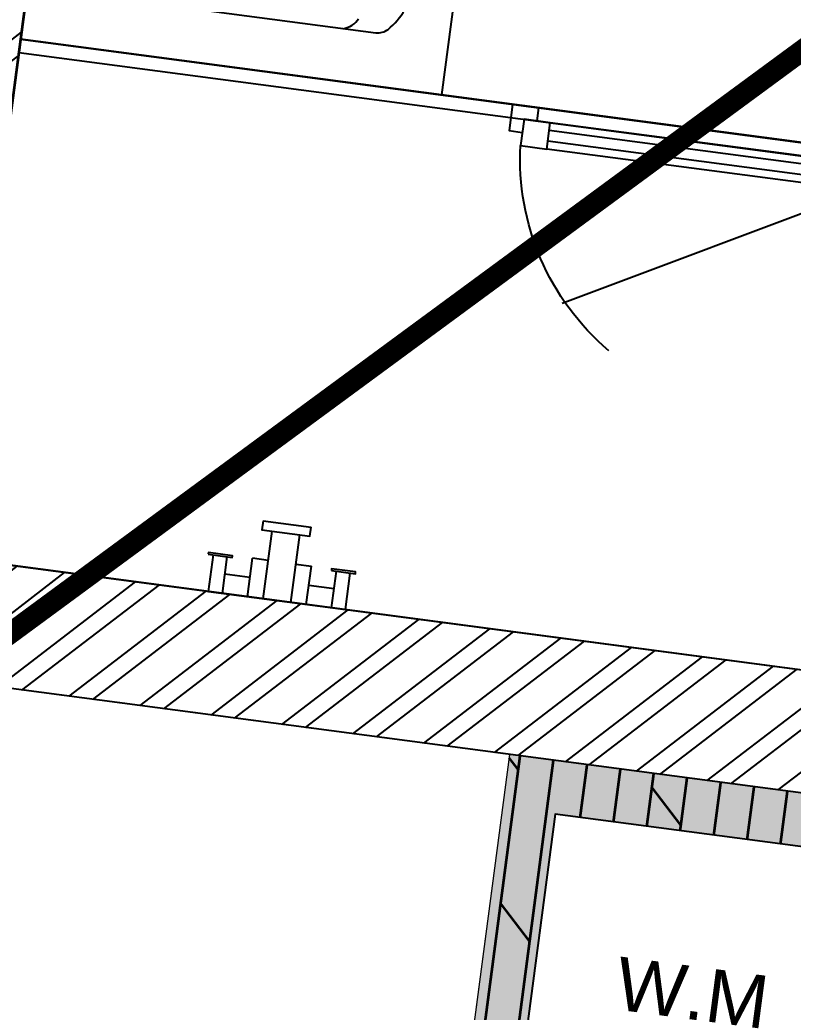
# Model space of a CAD drawing. Header units: millimetres. Extents: x -179928 to 528275, y -469666 to 511935.
# Drawn here: x 103447 to 104904, y 89452 to 91321 of the extents above; entities that cross this region are included whole.
import ezdxf

# ---------------------------------------------------------------- set-up
doc = ezdxf.new("R2010")
doc.units = ezdxf.units.MM
doc.set_wipeout_variables(frame=1)
doc.linetypes.add('DASHED', pattern=[0.75, 0.5, -0.25])
doc.linetypes.add('HIDDEN', pattern=[0])
for name, color, linetype in [('ad-Furniture', 8, 'Continuous'), ('ad-Glass Sectionline', 140, 'Continuous'), ('ad-Plinth', 8, 'Continuous'), ('ad-Primary Roof', 5, 'Continuous'), ('ad-Toilet fixtures', 8, 'Continuous'), ('ad-Verandah', 33, 'Continuous'), ('ad-Wall', 240, 'Continuous'), ('ad-Wall hatch', 8, 'Continuous')]:
    doc.layers.add(name, color=color, linetype=linetype)
doc.layers.add('ad-Landscape', color=94, linetype='Continuous', lineweight=35)
doc.styles.get("Standard").update_dxf_attribs({"font": 'arial.ttf'})

# ---------------------------------------------------------------- blocks, each defined once
blk = doc.blocks.new('zw$42B5')
at = {"layer": 'ad-Wall hatch', "transparency": 33554610}
h = blk.add_hatch(dxfattribs=at)
h.set_pattern_fill('ANSI32', color=256, scale=10)
h.set_pattern_definition([(45, (-1040635.14, 674820.02), (-67.351921, 67.351921), []), (45, (-1040590.24, 674820.02), (-67.351921, 67.351921), [])])
h.paths.add_polyline_path([(12120, 13620), (12120, 10220), (11890, 10220), (11890, 13390), (7240, 13390), (7240, 8645), (4245, 8645), (4245, 8875), (4445, 8875), (4445, 9370), (4560, 9370), (4560, 8760), (7010, 8760), (7010, 10500), (6360, 10500), (6360, 10615), (7010, 10615), (7010, 13390), (4560, 13390), (4560, 10615), (5560, 10615), (5560, 10500), (4445, 10500), (4445, 13390), (230, 13390), (230, 8875), (3345, 8875), (3345, 8645), (3060, 8645), (3060, 4745), (3345, 4745), (3345, 4515), (230, 4515), (230, 230), (4995, 230), (4995, 3130), (6060, 3130), (6060, 3015), (5110, 3015), (5110, 230), (8310, 230), (8310, 3015), (6860, 3015), (6860, 3130), (8310, 3130), (8310, 4630), (5110, 4630), (5110, 3930), (4995, 3930), (4995, 4515), (4245, 4515), (4245, 4745), (8540, 4745), (8540, 230), (9240, 230), (9240, 0), (0, 0), (0, 4745), (2830, 4745), (2830, 8645), (0, 8645), (0, 13620)])
at = {"layer": 'ad-Wall'}
blk.add_lwpolyline([(230, 230), (4995, 230), (4995, 3130), (6060, 3130), (6060, 3015), (5110, 3015), (5110, 230), (8310, 230), (8310, 3015), (6860, 3015), (6860, 3130), (8310, 3130), (8310, 4630), (5110, 4630), (5110, 3930), (4995, 3930), (4995, 4515), (4245, 4515), (4245, 4745), (8540, 4745), (8540, 230), (9240, 230), (9240, 0), (0, 0)], dxfattribs=at)
blk = doc.blocks.new('1625E_Roof Plan')
at = {"layer": 'ad-Primary Roof', "linetype": 'DASHED', "ltscale": 2, "const_width": 40}
blk.add_lwpolyline([(12570, -2645), (2380, -2645), (7475, 2255)], close=True, dxfattribs=at)
blk = doc.blocks.new('zw$3FE3')
blk.add_wipeout([(-300, -300), (-300, 300), (300, 300), (300, -300)])
at = {"layer": 'ad-Furniture'}
blk.add_lwpolyline([(-300, -300), (300, -300), (300, 300), (-300, 300)], close=True, dxfattribs=at)
at = {"layer": 'ad-Furniture', "insert": (0, 0), "char_height": 100, "width": 393.189, "attachment_point": 5, "bg_fill": 2}
blk.add_mtext('\\pxqc;W.M', dxfattribs=at)
blk = doc.blocks.new('3BHK+_A$0$ad_Shower')
for p, q in [((0, 130, 0), (-69.5, 130, 0)), ((0, -130), (0, 130)), ((0, 103.8, 0), (-69.5, 103.8, 0)), ((-36.4, 55.7, 0), (-36.4, 103.8, 0)), ((-145.8, -45.6), (-145.8, 45.6)), ((0, 55.7, 0), (-72.9, 55.7, 0)), ((-72.9, 26.2, 0), (-72.9, 55.7, 0)), ((0, 26.2, 0), (-128.2, 26.2, 0)), ((0, -26.2, 0), (-128.2, -26.2, 0)), ((-72.9, -26.2, 0), (-72.9, -56.1, 0)), ((0, -56.1, 0), (-72.9, -56.1, 0)), ((-36.4, -56.1, 0), (-36.4, -103.8, 0)), ((0, -103.8, 0), (-69.5, -103.8, 0)), ((0, -130, 0), (-69.5, -130, 0))]:
    blk.add_line(p, q)
blk.add_lwpolyline([(-69.5, 94.1), (-69.5, 139.7), (-72.9, 139.7), (-72.9, 94.1)], close=True)
at = {"elevation": 0}
blk.add_lwpolyline([(-145.8, -45.6), (-128.2, -45.6), (-128.2, 45.6), (-145.8, 45.6)], dxfattribs=at)
blk.add_lwpolyline([(-69.5, -139.7), (-69.5, -94.1), (-72.9, -94.1), (-72.9, -139.7)], close=True, dxfattribs=at)
blk = doc.blocks.new('$ZCDB_AUDIT_GENERATED_C85C')
at = {"color": 8}
for points in [[(675, 75), (141.8, 359.5)], [(625, 75), (75, 75)], [(50, 25), (50, 0), (0, 0), (0, 50), (25, 50)], [(675, 50), (700, 50), (700, 0), (650, 0), (650, 25)], [(625, 25), (75, 25)], [(700, 0), (0, 0)]]:
    blk.add_lwpolyline(points, dxfattribs=at)
for points in [[(75, 25), (25, 25), (25, 75), (75, 75)], [(675, 25), (625, 25), (625, 75), (675, 75)]]:
    blk.add_lwpolyline(points, close=True, dxfattribs=at)
at = {"color": 140}
for points in [[(625, 60), (75, 60)], [(625, 40), (75, 40)]]:
    blk.add_lwpolyline(points, dxfattribs=at)
at = {"color": 8, "linetype": 'HIDDEN'}
blk.add_arc((497.1, 38.3), 473.6, 122.8151, 175.5591, dxfattribs=at)
blk = doc.blocks.new('*U217127')
blk.add_blockref('$ZCDB_AUDIT_GENERATED_C85C', (0, 0))
blk = doc.blocks.new('zw$989B')
at = {"color": 0}
blk.add_line((1700, 138), (1700, 662), dxfattribs=at)
blk.add_lwpolyline([(0, 0), (0, 800), (1800, 800), (1800, 0)], close=True, dxfattribs=at)
for centre, radius, start, end in [((1603.673, 593.747), 125.298, 46.000099, 68.198591), ((1669.585, 662), 30.415, 0, 46.000099), ((1657.445, 586.304), 45.184, 19.644745, 62.452929)]:
    blk.add_arc(centre, radius, start, end, dxfattribs=at)
blk = doc.blocks.new('1625_East Villa')
at = {"transparency": 33554559}
h = blk.add_hatch(color=43, dxfattribs=at)
h.dxf.hatch_style = 1
h.paths.add_polyline_path([(13640, 4745), (12120, 4745), (12120, 0), (6200, 0), (6200, -2050), (13640, -2050)])
at = {"layer": 'ad-Landscape', "transparency": 33554687}
h = blk.add_hatch(dxfattribs=at)
h.set_pattern_fill('DOLMIT', color=44, scale=10, angle=90)
h.set_pattern_definition([(90, (-1084315.54, 674820.024), (-63.5, 5e-14), []), (135, (-1084315.54, 674820.02), (-126.999913, -126.999913), [89.80256, -179.605122])])
h.paths.add_polyline_path([(13640, 4745), (12120, 4745), (12120, 0), (6200, 0), (6200, -2050), (13640, -2050)])
at = {"layer": 'ad-Glass Sectionline'}
blk.add_lwpolyline([(8310, 1215), (5110, 1215), (5110, 1190), (8310, 1190)], close=True, dxfattribs=at)
at = {"layer": 'ad-Toilet fixtures'}
blk.add_lwpolyline([(6745, 230), (5110, 230), (5110, 1215), (6745, 1215)], close=True, dxfattribs=at)
at = {"layer": 'ad-Verandah', "lineweight": 9}
blk.add_lwpolyline([(13640, 4745), (12120, 4745), (12120, 0), (6200, 0), (6200, -2050), (13640, -2050)], close=True, dxfattribs=at)
at = {"xscale": -1, "rotation": 180}
blk.add_blockref('*U217127', (6045, 1215), dxfattribs=at)
at = {"layer": 'ad-Toilet fixtures', "rotation": 270}
for name, p in [('zw$989B', (5110, 3015)), ('3BHK+_A$0$ad_Shower', (5727.5, 230))]:
    blk.add_blockref(name, p, dxfattribs=at)
at = {"layer": 'ad-Furniture'}
blk.add_blockref('zw$3FE3', (6600, -400), dxfattribs=at)
at = {"layer": 'ad-Wall'}
blk.add_blockref('zw$42B5', (0, 0), dxfattribs=at)
blk.add_blockref('1625E_Roof Plan', (0, 0))
blk = doc.blocks.new("All Plot's Villa Plans")
at = {"ltscale": 5, "rotation": 352.4703876422526}
blk.add_blockref('1625_East Villa', (98223.1, 90749.5), dxfattribs=at)
blk = doc.blocks.new('A$C92fa9908')
at = {"layer": 'ad-Plinth', "ltscale": 5}
blk.add_lwpolyline([(0, 13620), (12120, 13620), (12120, 0), (0, 0), (0, 4745), (2830, 4745), (2830, 8645), (0, 8645)], close=True, dxfattribs=at)
at = {"layer": 'ad-Verandah', "lineweight": 9}
blk.add_lwpolyline([(13650, 4745), (12120, 4745), (12120, 0), (6200, 0), (6200, -2045), (13650, -2045)], close=True, dxfattribs=at)
blk = doc.blocks.new('zw$C194')
at = {"layer": 'ad-Plinth', "ltscale": 5, "rotation": 352.4703876422698}
blk.add_blockref('A$C92fa9908', (-93615.8, -338009.3), dxfattribs=at)
blk = doc.blocks.new("Villa's Boundary")
at = {"ltscale": 5}
blk.add_blockref('zw$C194', (191838.8, 428758.8), dxfattribs=at)

msp = doc.modelspace()

# ---------------------------------------------------------------- block references
at = {"ltscale": 5}
msp.add_blockref("Villa's Boundary", (0, 0), dxfattribs=at)

# ---------------------------------------------------------------- next in the draw order: block references
msp.add_blockref("All Plot's Villa Plans", (0, 0), dxfattribs=at)

doc.saveas('drawing.dxf')
